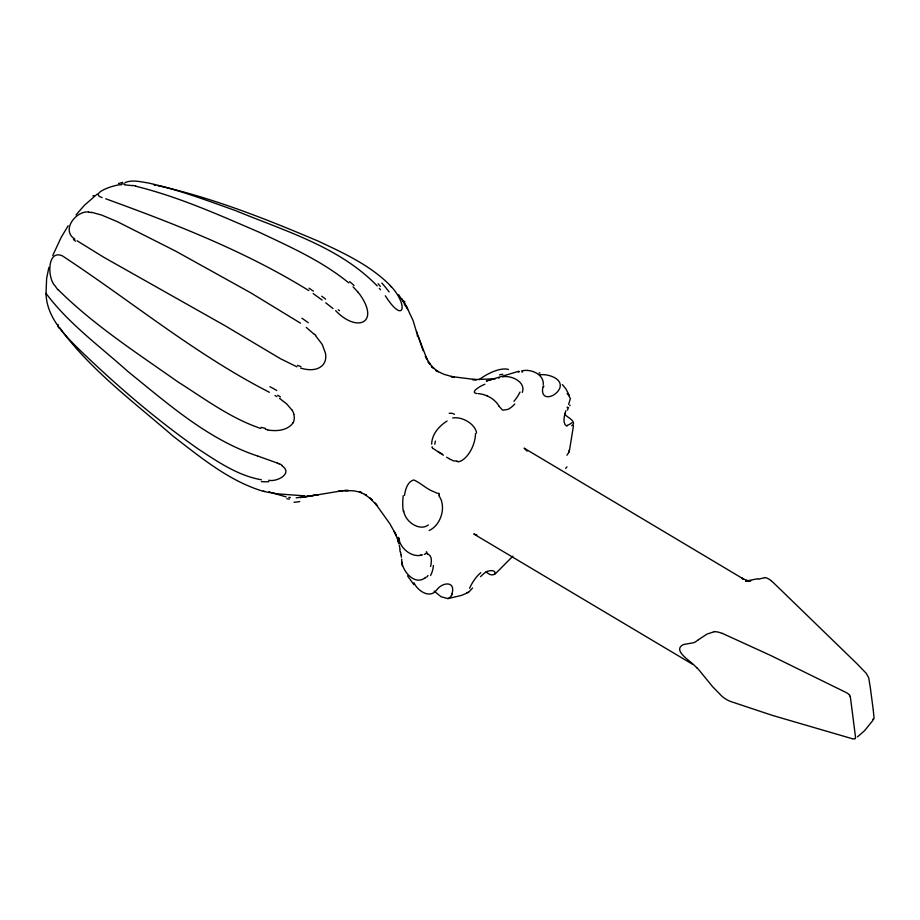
<?xml version="1.0" encoding="UTF-8"?>
<svg xmlns="http://www.w3.org/2000/svg" width="920" height="920" viewBox="0 0 920 920"><rect width="100%" height="100%" fill="white"/><g stroke="black" fill="none" stroke-linecap="round" stroke-linejoin="round"><path stroke-width="1.38" d="M261.383 479.757C237.969 475.709 217.798 461.782 198.294 449.041C155.48 419.06 115.724 384.801 78.188 348.484C62.974 333.615 46.586 316.089 46.034 293.491M46 293.894L46.632 278.346L48.898 267.34M476.433 433.09L476.456 432.354A17.158 12.949 -24.5 0 0 476.376 431.825C473.949 423.073 461.575 416.438 452.709 417.979M543.237 384.583C544.214 374.06 530.173 368.368 521.479 371.001M573.471 425.764L569.25 451.789L566.95 455.216M543.076 386.262C539.246 402.12 555.944 397.681 559.866 387.952C563.051 378.361 547.469 373.474 539.58 374.877M404.478 495.409C405.421 489.555 407.33 481.827 413.724 479.952C420.808 482.931 426.581 489.187 434.102 491.82M569.25 451.789L569.02 450.282M564.788 414.31C565.995 416.668 578.013 421.705 571.734 425.73M430.548 566.455L430.709 565.834A21.091 9.119 -59.1 0 0 429.099 554.852L428.858 554.691A21.079 9.108 -58 0 0 428.375 554.426L427.685 554.208M451.927 593.975C456.124 580.601 442.152 582.049 436.793 589.95M565.098 413.183L565.903 410.722M522.307 392.391C526.217 381.788 510.864 374.888 502.343 376.889M52.739 255.553L61.134 237.44L68.16 225.745M567.111 407.721L567.41 407.019M568.617 404.374L570.377 398.647L568.134 394.438M451.317 595.619L449.834 597.701L447.925 598.586L461.46 595.412L468.429 592.457L472.604 588.018M292.847 422.959L292.652 423.269A13.305 12.259 10 0 1 290.823 425.442C284.533 430.94 275.413 431.238 267.548 429.985M872.919 720.371L864.662 730.583L857.497 736.862M425.04 577.794C414.805 586.235 401.028 570.285 401.729 559.164M76.026 214.889L84.433 205.275L97.324 193.982M486.093 571.745C495.041 580.543 499.893 567.674 487.37 571.297A21.091 9.096 -59.2 0 0 480.585 576.644M512.889 556.174L494.764 574.379M436.344 590.375C429.559 599.069 417.369 590.594 413.954 582.716M428.386 524.929C419.347 531.909 404.466 520.984 403.799 510.796M698.13 639.963L706.917 634.121L714.058 631.775M697.843 640.193L695.531 641.803A28.163 14.099 33.8 0 1 693.588 642.643L692.875 642.85A38.433 19.239 33.8 0 1 692.357 642.976L684.192 644.403A38.456 19.251 33.8 0 0 682.985 644.747C672.221 650.612 690.667 660.985 694.634 665.712A44.114 22.08 33.8 0 1 695.807 666.781L696.831 667.77M873.529 719.348L872.643 719.244M125.016 182.597C132.503 179.469 141.013 181.884 148.706 183.068C178.422 189.738 207.058 200.468 235.704 210.668C284.59 230.897 339.353 246.778 377.177 285.901M447.051 421.049C439.035 426.086 431.825 434.24 431.675 444.176M484.874 384.261C481.608 385.376 469.05 392.242 476.744 393.576M758.448 579.197L764.738 577.679M518.454 372.174L519.34 371.784M498.651 378.085L499.353 377.821M422.418 554.886L421.797 555.07M118.507 183.563L122.739 182.333M518.938 371.209L486.369 380.995L491.74 379.419M421.176 555.254C412.459 557.163 403.224 550.413 399.97 542.582M424.258 554.357L425.235 554.162M468.487 592.342L466.957 592.434M757.769 578.737L745.568 581.164L750.731 580.842L746.327 580.543L748.5 581.037L741.658 578.174L743.556 579.071L524.112 448.143L527.16 451.179M456.665 461.023L453.537 460.885L449.489 458.907M301.426 497.444L304.669 496.006M301.61 497.409L318.469 494.661L296.194 497.858M304.704 496.938L342.941 490.636L338.583 491.268L348.461 490.555L344.701 490.452L354.154 490.877L361.422 492.476M301.231 497.478L299.978 497.639M447.856 598.598L440.979 596.7L434.136 591.054M495.523 378.81L472.489 379.603L476.525 379.707L451.087 376.51L454.319 377.246L444.003 374.325L435.574 370.392L438.322 371.691L431.399 366.482L433.815 368.402L428.076 361.755L430.18 364.343L425.339 356.258L427.133 359.616L418.209 336.363M121.371 184.839C117.369 183.804 87.826 193.119 102.154 197.605M268.663 480.251C276.724 482.252 293.56 473.478 281.922 465.727M478.009 393.576C486.3 394.254 494.856 398.854 499.054 406.191M124.556 184.839L132.549 185.656M88.607 211.98C75.739 210.657 60.777 230.552 74.934 239.131M290.363 497.536L288.834 497.352M154.18 185.173L155.549 185.368M91.436 212.267L101.648 215.061L117.392 221.697L175.559 251.079L250.585 292.733L300.472 323.15M157.814 185.736L160.954 186.288M476.87 534.876L473.754 533.979L692.415 664.182M852.276 738.714L772.351 715.38L730.008 701.281A28.796 14.421 33.8 0 1 729.468 701.029L728.122 700.373A16.341 8.176 33.8 0 1 721.993 696.313L712.724 686.814L699.579 670.714A28.75 14.386 33.8 0 0 696.831 667.77M286.154 496.915L271.4 492.591M161.402 186.38C215.441 198.892 267.329 219.535 318.285 241.155C343.815 253.149 370.426 265.316 390.471 285.729M135.734 186.231C178.549 196.742 219.064 214.958 259.44 232.334C290.306 246.939 322.184 261.108 348.795 282.911M361.594 492.499L359.524 492.027L366.252 495.109M264.707 491.682L277.196 493.833L304.509 495.868M263.108 491.268C229.022 480.999 200.939 457.562 173.19 436.241C133.883 402.017 90.62 370.197 59.662 327.773M260.774 428.455C230.552 418.324 204.642 398.762 177.951 381.926C136.815 352.866 93.863 325.185 58.029 289.558M300.587 368.08C307.475 370.15 316.123 371.001 321.931 365.907A11.833 11.603 67.4 0 0 324.783 361.813L325.162 360.743A13.731 13.478 66.9 0 0 325.703 358.006L325.76 357.431A18.25 17.94 64.6 0 0 325.416 353.107L322.207 344.402L315.525 335.616M105.754 198.789C175.524 224.135 245.559 251.413 308.832 290.605M258.094 456.182L277.046 462.944M257.818 456.09C208.15 439.668 168.118 403.891 128.11 371.668C100.268 346.61 68.436 323.541 46.115 293.468M722.28 633.362L770.73 655.488L846.561 692.737A5.715 2.864 33.8 0 1 849.712 695.313M296.918 366.839L280.427 358.685L224.836 325.599L103.661 257.209L77.061 240.764M270.181 492.108L269.111 491.671M434.976 492.2L437.598 493.43M566.927 426.224L565.282 424.856A20.987 9.039 -59.3 0 1 564.857 424.154L564.293 422.522A21.114 9.096 -59.2 0 1 564.04 420.739L564.017 420.198A21.045 9.062 -59.2 0 1 564.029 419.244L564.351 416.369A21.022 8.947 -59.5 0 1 564.592 415.276M366.459 495.19L364.63 494.327L372.128 499.882L369.702 497.961L377.166 505.632L375.049 503.044L389.919 523.825L396.255 535.279L394.174 531.38L398.716 541.914M277.69 463.254L279.151 464.013M269.422 392.299C195.511 354.545 131.307 301.116 62.215 255.771C46.782 249.239 47.506 278.944 55.039 285.775A89.447 69.678 -36.1 0 0 57.833 289.708M448.914 458.562L446.66 457.217M443.394 455.25L432.975 448.397M274.988 395.508L276.897 396.669M279.519 398.36L286.614 403.834L291.663 409.699M313.134 293.537L322.138 300.07M770.73 580.485L772.466 581.854A46.598 16.341 53.4 0 1 773.363 582.624L856.899 663.654L866.18 673.256L868.595 677.534A16.422 5.761 53.4 0 1 868.79 678.281L870.32 687.665M325.714 302.795L333.028 308.568M306.291 327.416L314.398 334.466M335.627 310.638C356.212 332.476 379.787 323.771 360.628 295.584A62.445 59.581 -33 0 0 357.868 292.031M567.111 393.518L567.916 394.231M353.038 286.798L357.88 292.019M391.529 286.902C408.859 306.096 403.604 324.656 385.308 295.78M379.293 288.328L380.512 289.765M562.361 384.583L565.869 388.884L569.376 395.439M398.601 294.664L407.606 308.338M413.862 584.672L407.514 575.805M404.351 304.221L404.811 304.842M405.248 305.463L406.755 307.717M849.539 695.324L849.597 695.417A8.142 4.082 33.8 0 1 850.206 696.727M407.18 308.395L407.801 309.43M401.913 298.735L407.502 308.188M408.008 309.775L413.103 320.597L416.978 333.558M499.123 406.329L502.596 410.182L508.001 409.388A21.091 9.073 -59.2 0 0 514.786 404.018M432.377 447.499L432.066 446.809M58.386 325.461L57.856 324.392M850.218 696.739L850.321 697.038A19.987 10.005 33.8 0 1 850.413 697.337L855.554 737.403A8.038 4.025 33.8 0 1 855.209 738.369M416.553 331.441L423.085 350.647M399.671 541.627L399.05 538.913M398.831 537.935L399.038 538.844M399.291 545.41L400.062 549.401M399.015 543.996L398.9 543.398M400.579 552.264L400.603 552.379A27.887 2.99 80.4 0 1 400.993 554.518L401.005 554.714M401.074 555.093L401.419 557.221M417.209 334.811L417.392 336.248M870.377 688.114L870.527 689.218M870.561 689.436L873.149 709.147M873.23 709.849L874 717.45A19.504 6.842 53.4 0 1 873.966 718.451A9.131 3.197 53.4 0 1 873.908 718.784M764.646 577.53A19.251 6.75 53.4 0 1 770.695 580.313M855.324 738.656A6.727 3.369 33.8 0 1 852.253 738.645M713.92 631.591A19.274 9.649 33.8 0 1 722.292 633.431M75.509 241.212A86.284 41.434 1.4 0 1 73.439 239.51M300.99 366.574A45.137 35.144 20.8 0 1 297.471 365.366M314.605 334.224A56.327 49.726 57.7 0 1 315.744 335.374M301.898 318.251A97.313 63.353 48.5 0 1 308.234 322.713M88.607 212.152A51.279 36.225 85 0 1 91.413 212.6M434.78 444.233A30.843 9.993 -55.4 0 1 435.436 441.117M432.48 447.856A27.623 11.373 -18.2 0 1 432.319 447.522M432.71 448.454A25.346 9.901 -8.4 0 1 432.515 448.132M437.851 451.547A23.057 0.793 31.8 0 1 442.589 454.319M458.01 461.299A20.102 11.845 -82.5 0 1 456.63 461.449M475.479 433.699A20.964 11.005 -67.9 0 1 458.125 461.874M449.19 413.298A30.279 14.938 -66.1 0 1 454.468 414.31M92.885 195.822A53.222 4.393 12.2 0 1 93.978 195.649M309.016 288.19A189.405 100.142 48.8 0 1 313.398 291.145M321.735 296.217A104.638 32.511 42.7 0 1 325.634 299.138M339.457 310.684A64.906 1.909 38.3 0 1 338.284 309.752M349.669 281.646A97.784 89.286 -87.5 0 1 354.062 285.499M132.618 185.414A128.788 107.249 -60.7 0 1 135.803 186.012M121.59 183.942A52.325 40.48 -42.2 0 1 124.809 184.023M486.645 395.531A25.886 1.506 6.4 0 1 487.347 395.588M520.041 392.046A20.562 8.901 -59.3 0 1 513.958 401.315M499.502 374.877A26.565 19.331 -55.2 0 1 502.826 374.267M479.067 379.695A27.772 11.466 -33.7 0 1 508.415 369.472M378.051 283.774A64.158 30.992 56.4 0 1 380.328 286.339M381.846 283.049A48.185 15.996 54 0 1 389.114 291.893M390.275 285.855A83.34 68.885 -1.4 0 1 391.345 287.017M522.042 372.117A27.542 13.719 12.3 0 1 522.652 371.956M543.766 385.952A14.743 3.335 88.6 0 1 543.651 386.86M539.028 373.025A25.3 14.007 -14.3 0 1 539.959 372.91M571.998 422.659A20.24 8.694 -61.1 0 1 567.272 425.293M569.779 405.789A20.01 1.023 -65.2 0 1 570.101 405.099M567.456 410.067A20.918 5.658 -63.3 0 1 568.502 407.548M564.88 414.264A21.022 8.705 -60.1 0 1 565.191 413.149M404.489 301.334A77.59 66.815 -70.7 0 1 404.961 301.886M265.224 428.317A62.617 56.568 -10.3 0 1 261.176 427.34M267.616 429.651A54.441 51.784 -22.6 0 1 265.351 429.237M293.882 414.702A12.892 11.857 9 0 1 292.997 422.959M291.789 409.63A19.228 17.652 11.5 0 1 293.94 414.276M277.702 395.197A53.383 30.463 33.1 0 1 280.485 396.98M269.939 386.699A69.655 28.267 32.6 0 1 276.77 390.505M403.42 511.635A24.955 7.981 -80.6 0 1 403.224 495.73M438.817 495.673A20.953 15.525 -72.1 0 1 429.203 530.495M438.863 494.19A19.101 9.741 -35.6 0 1 439.288 495.052M438.736 493.108A13.834 5.991 -9.4 0 1 439.185 493.718M268.835 481.689A54.613 49.404 69 0 1 261.349 481.585M279.519 463.76A20.999 12.029 10.8 0 1 282.336 465.543M277.138 462.875A26.404 13.213 14.1 0 1 277.782 463.185M398.279 540.546A13.248 1.15 76 0 1 398.038 537.222M398.567 542.432A14.26 1.081 76.6 0 1 398.256 540.603M398.636 543.134A16.79 0.701 77.9 0 1 398.325 541.431M399.866 550.206A24.61 1.759 80.1 0 1 400.188 551.988M402.408 566.179A30.889 0.851 80.7 0 1 401.683 561.959M425.971 577.127A14.8 14.341 -38.5 0 1 425.327 577.933M427.938 575.46A18.688 15.858 -47 0 1 427.029 576.92M433.366 565.535A20.872 14.053 -52 0 1 430.594 575.448M425.672 553.334A20.907 8.958 -55.6 0 1 427.788 553.886M426.339 551.77A17.652 5.083 -36 0 1 427.029 552.391M420.819 555.013A11.075 1.667 -9.5 0 1 420.256 555.174M397.992 540.96A26.462 8.337 45.2 0 1 397.957 540.201M398.59 537.981A28.244 1.656 87.1 0 1 398.866 539.408M398.325 538.315A16.18 1.023 79.9 0 1 398.314 537.912M289.524 499.065A64.158 38.398 40.6 0 1 286.798 498.709M299.736 501.538A48.185 23.954 32.4 0 1 293.952 502.228M264.88 491.36A83.34 62.755 -12.8 0 1 263.281 490.958M58.776 327.922A53.084 36.765 23.4 0 1 57.948 326.381M451.789 594.964A14.743 11.546 -2.6 0 1 451.536 595.665M452.065 593.975A17.767 12.466 -23.4 0 1 451.904 594.515M469.614 588.294A20.562 8.797 -59.1 0 1 480.803 572.665M565.639 468.406A20.953 0.897 -50.6 0 1 566.927 466.842"/></g></svg>
